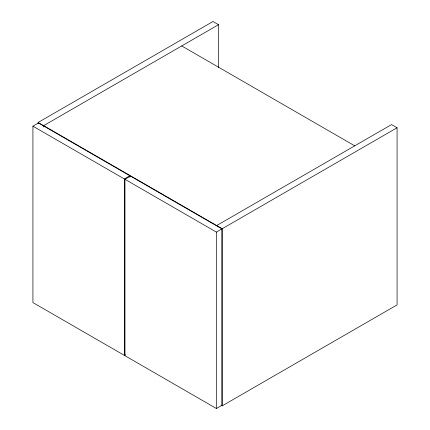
<?xml version="1.0" encoding="UTF-8"?>
<svg xmlns="http://www.w3.org/2000/svg" width="430" height="430" viewBox="0 0 430 430"><rect width="100%" height="100%" fill="white"/><g stroke="black" fill="none" stroke-linecap="round" stroke-linejoin="round"><path stroke-width="0.64" d="M38.141 123.797L38.141 122.453L213.006 21.5L218.526 24.687L218.526 67.628M125.453 354.728L124.345 355.363L32.927 302.586L32.927 126.173L38.453 122.985L129.871 175.768L129.871 177.112M218.526 24.687L43.666 125.646L43.666 126.92M32.927 126.173L124.345 178.955L129.871 175.768M124.963 179.31L130.483 176.123L221.901 228.9L221.901 405.313L216.381 408.5L124.963 355.717L124.963 179.31L216.381 232.093L221.901 228.9M216.688 225.535L391.547 124.582L397.073 127.769L397.073 304.886L222.208 405.845L221.106 405.205M38.141 122.453L222.208 228.728L397.073 127.769M181.713 45.94L354.734 145.834M222.208 228.728L222.208 405.845M216.381 232.093L216.381 408.5M124.345 178.955L124.345 355.363"/></g></svg>
